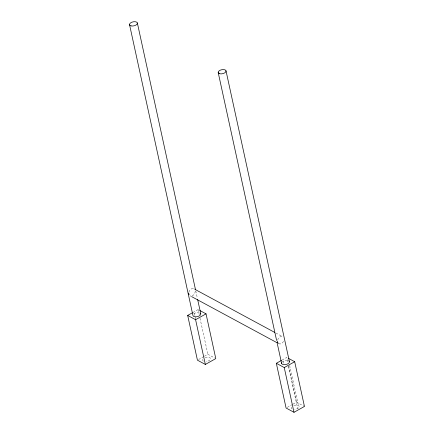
<?xml version="1.0" encoding="UTF-8"?>
<svg xmlns="http://www.w3.org/2000/svg" width="434" height="434" viewBox="0 0 434 434"><rect width="100%" height="100%" fill="white"/><g stroke="black" fill="none" stroke-linecap="round" stroke-linejoin="round"><path stroke-width="0.33" stroke-dasharray="2.17 1.63" d="M192.897 312.507L198.121 309.583L199.249 310.191M198.593 359.52L203.812 356.591M204.392 356.265L207.875 354.318L214.656 357.979M282.133 360.041L286.776 357.437L287.921 362.705M287.248 407.374L292.467 404.45M293.048 404.125L296.525 402.177L304.446 406.446M193.678 288.664L195.354 289.57M275.883 333.035L282.474 336.6M191.964 296.796L190.282 295.89A3.998 2.951 -61.6 0 0 195.197 291.447M278.167 343.332L279.078 343.826M289.646 365.352L298.397 405.481M288.637 365.992L296.525 402.177M288.458 366.415L297.643 408.519M283.136 361.218L283.565 363.193M195.756 290.84L197.372 298.245M198.121 309.583L199.266 314.845M199.982 318.133L207.875 354.318M194.481 313.364L195.772 319.283M188.904 292.12A3.998 2.951 -61.6 0 1 194.329 289.077M293.78 405.546A3.998 2.045 -12.3 0 1 299.167 406.36A3.998 2.045 -12.3 0 1 294.729 409.387M292.136 408.991A3.998 2.045 -12.3 0 1 291.643 407.005M193.754 313.858A3.998 2.045 -12.3 0 1 199.266 312.616M281.888 362.271A3.998 2.045 -12.3 0 1 287.921 360.475M205.13 357.687A3.998 2.045 -12.3 0 1 210.512 358.5A3.998 2.045 -12.3 0 1 206.074 361.527M203.481 361.137A3.998 2.045 -12.3 0 1 203.508 358.598M283.51 341.341A3.998 2.951 -61.6 0 1 278.433 343.408M277.7 340.055A3.998 2.951 -61.6 0 1 283.125 337.012"/><path stroke-width="0.65" d="M199.814 310.494L206.036 313.853L215.79 358.592L205.347 364.441L197.432 360.171L187.678 315.431L192.322 312.833M187.678 315.431L195.593 319.706L206.036 313.853M288.469 358.354L294.691 361.712L304.446 406.446L294.002 412.3L286.087 408.025L276.333 363.291L281.552 360.366M276.333 363.291L284.248 367.565L294.691 361.712M195.354 289.57L274.689 332.395M191.964 296.796L277.261 342.844M226.011 70.84L289.413 361.62M284.248 367.565L294.002 412.3M218.21 72.597L276.615 340.457M277.098 342.692L281.612 363.383M137.356 22.98L195.512 289.717M197.654 299.541L200.758 313.766M195.593 319.706L205.347 364.441M129.554 24.743L192.956 315.523A3.998 2.045 -12.3 0 0 197.855 316.5A3.998 2.045 -12.3 0 0 200.497 313.277M189.143 294.838A3.998 2.951 -61.6 0 1 188.768 293.102M288.643 360.746A3.998 2.045 -12.3 0 1 286.505 364.359A3.998 2.045 -12.3 0 1 281.617 362.835M277.944 342.773A3.998 2.951 -61.6 0 1 277.565 341.037M131.046 25.888A3.998 2.045 -12.3 0 0 137.35 23.528A3.998 2.045 -12.3 0 0 131.974 22.167A3.998 2.045 -12.3 0 0 131.046 25.888M219.702 73.747A3.998 2.045 -12.3 0 0 226.006 71.382A3.998 2.045 -12.3 0 0 220.629 70.026A3.998 2.045 -12.3 0 0 219.702 73.747"/></g></svg>
